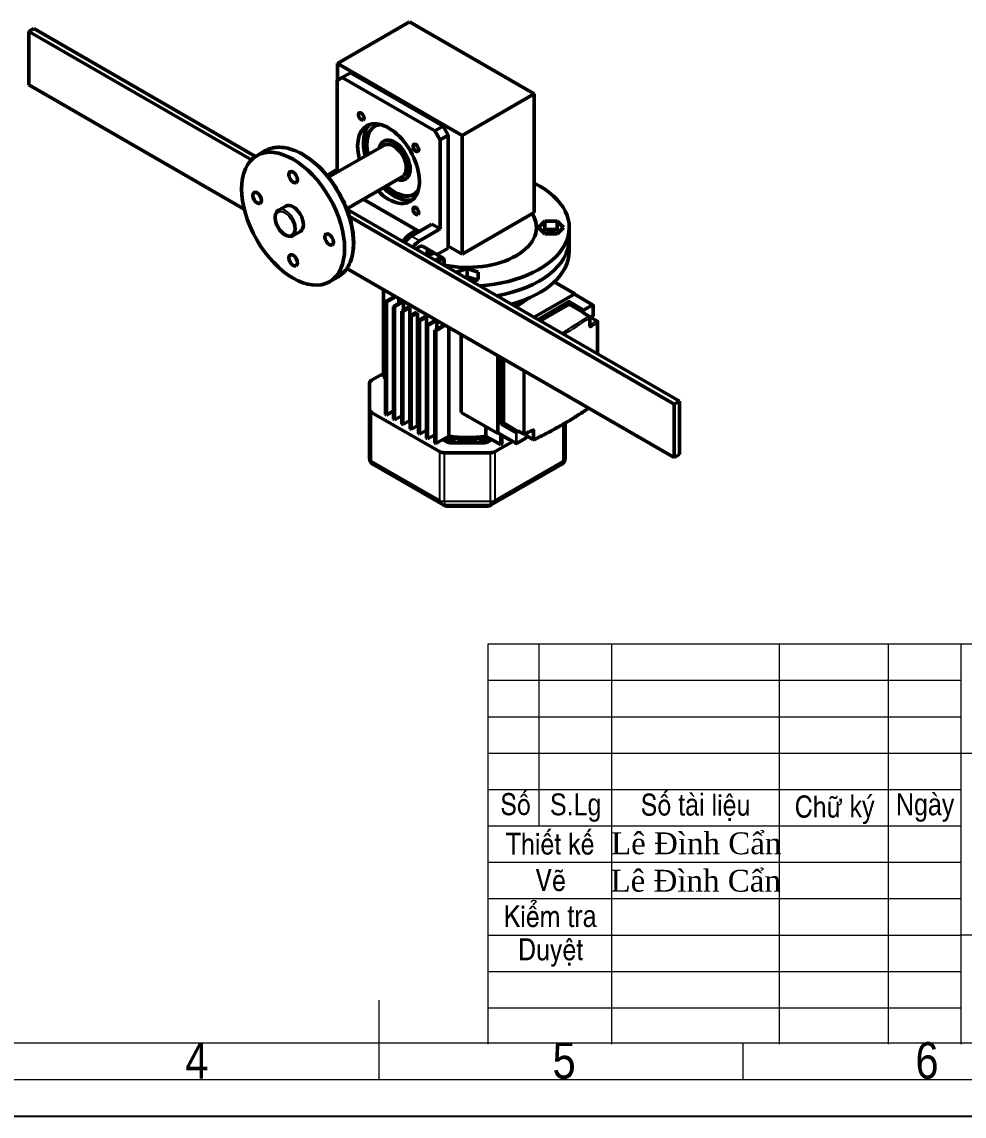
# Model space of a CAD drawing. Header units: millimetres. Extents: x 0 to 2100, y 0 to 1485.
# Drawn here: x 805 to 1452, y 0 to 752 of the extents above; entities that cross this region are included whole.
import ezdxf

# ---------------------------------------------------------------- set-up
doc = ezdxf.new("R2010")
doc.units = ezdxf.units.MM
doc.header["$LTSCALE"] = 5
doc.layers.add('Border (ANSI)', color=7, linetype='Continuous', lineweight=70)
doc.layers.add('Co ban', color=7, linetype='Continuous', lineweight=50)
for name, color, linetype, lineweight, true_color in [('Khung ban ve', 5, 'Continuous', 15, 0x0000ff), ('Lien manh', 7, 'Continuous', 25, 0x020305), ('Manh khung ten', 7, 'Continuous', 15, 0x994c4c), ('Net chu', 30, 'Continuous', 15, 0xff7f00)]:
    doc.layers.add(name, color=color, linetype=linetype, lineweight=lineweight, true_color=true_color)
doc.styles.add('Linh_50', font='')
doc.styles.add('Note Text (ANSI)', font='')
doc.styles.get('Linh_50').set_extended_font_data('VNI-Helve-Condense')
doc.styles.get('Note Text (ANSI)').set_extended_font_data('VNI-Helve-Condense')

# ---------------------------------------------------------------- blocks, each defined once
blk = doc.blocks.new('Borders A3_Thuong')
at = {"layer": 'Khung ban ve'}
for p, q in [((225, 64.88), (410.02, 64.88)), ((225, 9.88), (225, 64.88)), ((232, 39.88), (232, 64.88)), ((242, 9.88), (242, 64.88)), ((265, 9.88), (265, 64.88)), ((280, 9.88), (280, 64.88)), ((290, 9.88), (290, 64.88)), ((225, 49.88), (410.02, 49.88)), ((225, 44.88), (290, 44.88)), ((225, 39.88), (290, 39.88)), ((410, 24.88), (290, 24.88)), ((210, 15.93), (210, 5)), ((410, 10), (20, 10))]:
    blk.add_line(p, q, dxfattribs=at)
at = {"layer": 'Manh khung ten'}
for p, q in [((225, 59.88), (290, 59.88)), ((225, 54.88), (290, 54.88)), ((225, 34.88), (290, 34.88)), ((225, 29.88), (290, 29.88)), ((225, 24.88), (290, 24.88)), ((225, 19.88), (290, 19.88)), ((225, 14.88), (290, 14.88)), ((260, 10), (260, 5)), ((415, 5), (15, 5)), ((420, 0), (0, 0))]:
    blk.add_line(p, q, dxfattribs=at)
at = {"layer": 'Manh khung ten', "lineweight": 25}
blk.add_line((0, 0), (420, 0), dxfattribs=at)
at = {"layer": 'Border (ANSI)', "char_height": 3, "attachment_point": 5, "style": 'Note Text (ANSI)'}
for s, insert, width in [('Soá', (228.76, 42.83), 7.075), ('S.Lg', (237.02, 42.38), 10.0576), ('Soá taøi lieäu', (253.49, 42.42), 22.8599), ('Chöõ kyù', (272.6, 42.08), 15.0245), ('Ngaøy', (285.03, 42.38), 10.0163), ('Thieát keá', (233.51, 37.41), 16.9679), ('\\fTimes New Roman|b0|i0;\\H3.0000;Lê Đình Cẩn', (253.58, 37.46), 23.4118), ('Veõ', (233.58, 32.4), 17.0139), ('\\fTimes New Roman|b0|i0;\\H3.0000;Lê Đình Cẩn', (253.51, 32.32), 23.4118), ('Kieåm tra', (233.51, 27.45), 16.9779), ('Duyeät', (233.58, 22.47), 16.9779)]:
    blk.add_mtext(s, dxfattribs=dict(at, insert=insert, width=width))
at = {"layer": 'Net chu', "style": 'Linh_50'}
for s, p in [('4', (183.38, 5.16)), ('5', (233.84, 5.16)), ('6', (283.69, 5.16))]:
    blk.add_text(s, height=5, dxfattribs=at).set_placement(p)

msp = doc.modelspace()

# ---------------------------------------------------------------- linework, layer by layer
at = {"layer": 'Co ban'}
for p, q in [((1021.57, 723.12), (1071.07, 751.7)), ((1071.07, 751.7), (1156.63, 702.3)), ((812.98, 747.21), (809.44, 745.16)), ((809.44, 745.16), (809.44, 708.42)), ((962.34, 656.89), (809.44, 745.16)), ((812.98, 747.21), (965.25, 659.29)), ((1021.57, 723.12), (1021.57, 711.69)), ((1107.13, 673.72), (1021.57, 723.12)), ((1024.75, 713.53), (1030.41, 716.79)), ((1030.41, 716.79), (1094.05, 680.05)), ((809.44, 708.42), (957.48, 622.95)), ((1021.22, 711.48), (1024.75, 713.53)), ((1021.22, 711.48), (1021.22, 650.25)), ((1088.39, 676.78), (1024.75, 713.53)), ((1156.63, 702.3), (1107.13, 673.72)), ((1156.63, 702.3), (1156.63, 620.65)), ((1094.05, 680.05), (1088.39, 676.78)), ((1088.39, 676.78), (1091.93, 670.66)), ((1097.59, 673.93), (1094.05, 680.05)), ((1052.96, 669.56), (1053.32, 669.77)), ((1091.93, 670.66), (1097.59, 673.93)), ((1091.93, 609.42), (1091.93, 670.66)), ((1097.59, 673.93), (1097.59, 596.36)), ((1107.13, 673.72), (1107.13, 592.07)), ((966.02, 659.77), (971.68, 663.03)), ((1053.36, 666.89), (1015.36, 644.95)), ((1021.22, 650.25), (1014.29, 646.25)), ((1021.22, 650.25), (1022.88, 649.29)), ((1065.86, 645.24), (1027.86, 623.3)), ((1067.96, 643.58), (1068.32, 643.79)), ((986.02, 625.13), (981.07, 622.27)), ((1039.16, 629.82), (1077.56, 607.66)), ((1027.93, 623.1), (1256.33, 491.23)), ((1252.8, 489.19), (1029.72, 617.99)), ((1156.63, 620.65), (1107.13, 592.07)), ((1086.27, 612.69), (1072.13, 604.52)), ((1091.93, 609.42), (1077.79, 601.26)), ((1086.27, 612.69), (1091.93, 609.42)), ((1159.51, 610.44), (1163.84, 614.77)), ((1163.84, 606.11), (1159.51, 610.44)), ((1162.36, 607.58), (1163.84, 609.06)), ((1163.84, 614.77), (1172.5, 614.77)), ((1163.84, 614.77), (1163.84, 609.06)), ((1163.84, 609.06), (1172.5, 609.06)), ((1172.5, 614.77), (1176.83, 610.44)), ((1172.5, 614.77), (1172.5, 609.06)), ((1176.83, 610.44), (1172.5, 606.11)), ((1172.5, 609.06), (1173.97, 607.58)), ((1180.67, 610.44), (1180.67, 602.28)), ((996.02, 607.8), (991.07, 604.95)), ((1172.5, 606.11), (1163.84, 606.11)), ((1180.67, 602.28), (1180.67, 594.11)), ((1080.29, 597.42), (1093.72, 589.67)), ((1097.59, 596.36), (1089.86, 591.9)), ((1107.13, 592.07), (1097.59, 597.58)), ((1094.76, 586.56), (1094.76, 587.38)), ((1027.9, 582.29), (1252.8, 452.45)), ((1103.17, 579.74), (1110.67, 582.24)), ((1103.17, 579.66), (1103.17, 579.74)), ((1110.67, 582.24), (1118.17, 579.74)), ((1110.67, 582.24), (1110.67, 576.53)), ((1118.17, 579.74), (1118.17, 574.74)), ((1016.02, 573.16), (1021.68, 576.43)), ((1109.35, 576.09), (1110.67, 576.53)), ((1110.67, 576.53), (1117.09, 574.39)), ((1118.17, 574.74), (1114.06, 573.38)), ((1170.44, 573.08), (1184.56, 564.92)), ((1053.04, 507.77), (1053.04, 567.78)), ((1184.56, 564.92), (1156.63, 548.8)), ((1183.85, 564.51), (1156.63, 548.8)), ((1184.35, 564.56), (1196.73, 557.42)), ((1184.56, 564.44), (1184.56, 564.92)), ((1060.82, 563.29), (1054.45, 559.62)), ((1054.45, 482.05), (1054.45, 559.62)), ((1054.45, 559.62), (1055.16, 559.21)), ((1055.16, 559.21), (1061.52, 562.88)), ((1055.16, 481.64), (1055.16, 559.21)), ((1066.38, 559.97), (1059.99, 556.28)), ((1059.99, 556.28), (1060.7, 555.88)), ((1059.99, 478.72), (1059.99, 556.28)), ((1060.7, 555.88), (1066.84, 559.42)), ((1063.65, 561.66), (1063.65, 558.39)), ((1066.84, 559.42), (1066.84, 553.7)), ((1180.36, 560), (1180.36, 558.6)), ((1181.02, 557.57), (1189.87, 552.47)), ((1197.08, 550.23), (1197.08, 556.76)), ((1060.7, 478.31), (1060.7, 555.88)), ((1070.53, 555.84), (1065.65, 553.02)), ((1065.65, 475.45), (1065.65, 553.02)), ((1065.65, 553.02), (1066.36, 552.61)), ((1066.36, 552.61), (1071.12, 555.36)), ((1066.36, 475.04), (1066.36, 552.61)), ((1071.12, 555.36), (1071.12, 477.79)), ((1075.67, 552.27), (1071.42, 549.82)), ((1071.42, 472.25), (1071.42, 549.82)), ((1071.42, 549.82), (1072.13, 549.41)), ((1072.13, 549.41), (1076.37, 551.86)), ((1072.13, 471.84), (1072.13, 549.41)), ((1076.37, 551.86), (1076.37, 474.29)), ((1081.73, 549.24), (1077.08, 546.55)), ((1077.79, 546.14), (1082.55, 548.9)), ((1082.55, 548.9), (1082.55, 471.33)), ((1190.72, 551.5), (1194.25, 549.46)), ((1196.48, 549.18), (1196.35, 549.11)), ((1077.08, 468.98), (1077.08, 546.55)), ((1077.08, 546.55), (1077.79, 546.14)), ((1077.79, 468.58), (1077.79, 546.14)), ((1088.76, 546.76), (1082.62, 543.22)), ((1082.62, 543.22), (1083.33, 542.81)), ((1082.62, 465.65), (1082.62, 543.22)), ((1083.33, 542.81), (1089.71, 546.5)), ((1083.33, 465.24), (1083.33, 542.81)), ((1094.76, 543.69), (1088.28, 539.95)), ((1088.99, 539.55), (1095.46, 543.29)), ((1089.71, 546.5), (1089.71, 540.78)), ((1097.99, 541.83), (1097.99, 467.17)), ((1194.75, 543.29), (1194.75, 548.6)), ((1196.73, 548.03), (1199.64, 546.35)), ((1200.14, 523.68), (1200.14, 545.49)), ((1088.28, 539.95), (1088.99, 539.55)), ((1088.28, 462.39), (1088.28, 539.95)), ((1088.99, 461.98), (1088.99, 539.55)), ((1106.45, 483.46), (1106.45, 536.94)), ((1131.53, 522.47), (1131.53, 468.98)), ((1131.53, 522.47), (1131.53, 469.8)), ((1044.96, 505.55), (1053.04, 510.22)), ((1054.45, 506.95), (1053.04, 507.77)), ((1043.49, 485.49), (1043.49, 503.51)), ((1256.33, 491.23), (1252.8, 489.19)), ((1252.8, 452.45), (1252.8, 489.19)), ((1256.33, 491.23), (1256.33, 454.49)), ((1043.49, 485.49), (1043.49, 452.07)), ((1091.53, 456.56), (1044.96, 483.45)), ((1055.16, 481.64), (1054.45, 482.05)), ((1059.97, 484.42), (1055.16, 481.64)), ((1059.99, 484.43), (1059.97, 484.42)), ((1059.99, 484.4), (1059.97, 484.42)), ((1065.63, 481.15), (1060.7, 478.31)), ((1065.65, 481.17), (1065.63, 481.15)), ((1065.65, 481.14), (1065.63, 481.15)), ((1131.53, 468.98), (1106.45, 483.46)), ((1060.7, 478.31), (1059.99, 478.72)), ((1066.36, 475.04), (1065.65, 475.45)), ((1071.12, 477.79), (1066.36, 475.04)), ((1076.37, 474.29), (1072.13, 471.84)), ((1123.35, 467.17), (1123.35, 473.71)), ((1134.91, 475.78), (1133.69, 475.08)), ((1144.97, 470.61), (1136.12, 475.72)), ((1177.84, 452.07), (1177.84, 476.07)), ((1072.13, 471.84), (1071.42, 472.25)), ((1077.79, 468.58), (1077.08, 468.98)), ((1082.55, 471.33), (1077.79, 468.58)), ((1088.25, 468.09), (1083.33, 465.24)), ((1088.25, 468.09), (1088.28, 468.1)), ((1088.28, 468.07), (1088.25, 468.09)), ((1093.91, 464.82), (1097.99, 467.17)), ((1100.55, 466.82), (1095.82, 464.09)), ((1097.59, 463.06), (1103.24, 466.33)), ((1103.24, 465.51), (1103.24, 466.33)), ((1103.24, 466.33), (1108.9, 463.06)), ((1110.67, 464.09), (1106.84, 466.3)), ((1114.5, 466.3), (1110.67, 464.09)), ((1112.44, 463.06), (1118.09, 466.33)), ((1118.09, 465.51), (1118.09, 466.33)), ((1118.09, 466.33), (1123.75, 463.06)), ((1125.52, 464.09), (1120.78, 466.82)), ((1127.42, 464.82), (1123.35, 467.17)), ((1131.53, 468.98), (1131.94, 469.22)), ((1131.73, 469.34), (1144.11, 462.2)), ((1133.65, 468.24), (1133.65, 461.23)), ((1134.36, 461.64), (1134.36, 467.83)), ((1139.31, 464.49), (1134.36, 467.35)), ((1146.23, 470.36), (1149.14, 468.69)), ((1151.12, 466.68), (1151.12, 466.54)), ((1152.24, 466.89), (1155.77, 464.86)), ((1083.33, 465.24), (1082.62, 465.65)), ((1088.99, 461.98), (1088.28, 462.39)), ((1093.91, 464.82), (1088.99, 461.98)), ((1096.63, 463.25), (1093.91, 464.82)), ((1095.82, 464.09), (1094.23, 465)), ((1098.29, 462.66), (1097.59, 463.06)), ((1103.24, 465.51), (1098.3, 462.66)), ((1121.69, 462.53), (1099.65, 462.53)), ((1108.19, 462.66), (1103.24, 465.51)), ((1108.9, 463.06), (1107.97, 462.53)), ((1113.36, 462.53), (1112.44, 463.06)), ((1118.09, 465.51), (1113.14, 462.66)), ((1123.04, 462.66), (1118.09, 465.51)), ((1123.75, 463.06), (1123.05, 462.66)), ((1127.42, 464.82), (1124.71, 463.25)), ((1127.11, 465), (1125.52, 464.09)), ((1133.65, 461.23), (1127.42, 464.82)), ((1141.84, 463.51), (1129.81, 456.56)), ((1134.36, 461.64), (1133.65, 461.23)), ((1139.31, 464.97), (1139.31, 464.49)), ((1139.72, 464.73), (1139.31, 464.49)), ((1144.86, 462.22), (1150.52, 465.49)), ((1126.27, 455.72), (1095.06, 455.72)), ((1256.33, 454.49), (1252.8, 452.45)), ((1045.99, 447.74), (1092.56, 420.85)), ((1128.77, 420.85), (1175.34, 447.74)), ((1092.56, 420.85), (1094.66, 419.64)), ((1097.16, 418.97), (1124.17, 418.97)), ((1126.67, 419.64), (1128.77, 420.85))]:
    msp.add_line(p, q, dxfattribs=at)
for centre, radius, start, end in [((1193.75, 548.6), 1, 0, 60), ((1199.14, 545.49), 1, 0, 60), ((1149.64, 469.55), 1, 240, 294.49398), ((1156.27, 465.72), 1, 240, 295.7806), ((1048.49, 452.07), 5, 180, 240), ((1172.84, 452.07), 5, 300, 0), ((1097.16, 423.97), 5, 240, 270), ((1124.17, 423.97), 5, 270, 300)]:
    msp.add_arc(centre, radius, start, end, dxfattribs=at)
for centre, major_axis in [((1037.82, 686.81), (1.37, -2.38)), ((991.02, 616.47), (25, -43.3)), ((1075.32, 665.15), (1.37, -2.38)), ((991.02, 645.04), (2.12, -3.68)), ((966.28, 630.75), (2.12, -3.68)), ((1075.32, 621.85), (1.37, -2.38)), ((1015.77, 602.18), (2.12, -3.68)), ((991.02, 587.89), (2.12, -3.68))]:
    msp.add_ellipse(centre, major_axis=major_axis, ratio=0.57735, dxfattribs=at)
for centre, major_axis, start_param, end_param in [((1056.57, 654.33), (-15, 25.98), 2.001184, 7.424818), ((1060.46, 656.57), (-15, 25.98), 0.130002, 1.141633), ((1060.46, 656.57), (-13.5, 23.38), 6.01697, 7.373344), ((1060.82, 656.78), (-13.5, 23.38), 0.013095, 1.090159), ((1060.46, 656.57), (7.5, -12.99), 5.699516, 10.012474), ((1060.82, 656.78), (7.5, -12.99), 0, 3.141593), ((1060.82, 656.78), (13.5, -23.38), 5.194422, 6.27009), ((1110.67, 610.44), (70, 0), 4.836307, 7.137681), ((1060.46, 656.57), (15, -25.98), 5.142777, 6.153183), ((1060.46, 656.57), (13.5, -23.38), 5.194422, 6.5494), ((991.02, 616.47), (-5, 8.66), 3.141593, 6.283185), ((1110.67, 610.44), (47.5, 0), 4.365788, 6.633978), ((1072.13, 596.36), (6.25, 10.83), 0.141897, 1.485841), ((1072.13, 596.36), (-5, -8.66), 3.926991, 4.606123), ((1110.67, 602.28), (70, 0), 5.006877, 6.283185), ((1110.67, 602.28), (70, 0), 5.006877, 6.283185), ((1168.17, 604.73), (4.25, 0), 0.599933, 2.54166), ((1077.79, 593.09), (5, 8.66), 0.785398, 1.46453), ((1077.79, 593.09), (2.5, 4.33), 0, 1.35704), ((1110.67, 594.11), (70, 0), 5.162997, 6.283185), ((1091.22, 585.34), (2.5, 4.33), 5.497787, 7.640226), ((1091.93, 584.93), (2, 3.46), 4.980764, 7.585607), ((1183.85, 563.7), (0.5, 0.866), 0, 0.785398), ((1110.67, 572.07), (49, 0), 3.583544, 3.605136), ((1110.67, 576.97), (49, 0), 5.456959, 5.69412), ((1181.02, 558.39), (0.5, -0.866), 4.45059, 5.497787), ((1110.67, 572.07), (49, 0), 3.752639, 3.773326), ((1110.67, 572.07), (49, 0), 3.916787, 3.937195), ((1110.67, 572.07), (49, 0), 4.080656, 4.101342), ((1110.67, 572.07), (49, 0), 4.248845, 4.270438), ((1048.49, 503.51), (-5, 0), 5.497787, 6.283185), ((1048.49, 485.49), (-5, 0), 0, 0.785398), ((1110.67, 494.5), (-49, 0), 0.631733, 0.641988), ((1110.67, 494.5), (-49, 0), 0.795602, 0.81556), ((1135.42, 475.31), (-1, 0), 3.926991, 4.974188), ((1110.67, 494.5), (-49, 0), 0.95975, 0.961428), ((1110.67, 494.5), (-49, 0), 1.308997, 1.832596), ((1132.23, 470.21), (-0.5, -0.866), 5.497787, 6.283185), ((1099.65, 465), (-4.27, 0), 0.785398, 1.570796), ((1121.69, 465), (-4.27, 0), 1.570796, 2.356194), ((1095.06, 458.6), (-5, 0), 0.785398, 1.570796), ((1126.27, 458.6), (-5, 0), 1.570796, 2.356194)]:
    msp.add_ellipse(centre, major_axis=major_axis, ratio=0.57735, start_param=start_param, end_param=end_param, dxfattribs=at)
for points, knots in [([(971.68, 663.03), (974.35, 664.57), (977.42, 665.41), (984.09, 665.66), (987.71, 665), (995.21, 662.23), (999.1, 660.04), (1006.65, 654.38), (1010.32, 650.9), (1017.06, 643.02), (1020.13, 638.62), (1025.39, 629.35), (1027.57, 624.47), (1030.83, 614.71), (1031.91, 609.83), (1032.83, 600.52), (1032.67, 596.1), (1031.07, 588.18), (1029.63, 584.68), (1025.97, 579.59), (1023.97, 577.75), (1021.68, 576.43)], [2.356194, 2.356194, 2.356194, 2.356194, 2.652964, 2.652964, 2.963911, 2.963911, 3.28899, 3.28899, 3.615658, 3.615658, 3.941198, 3.941198, 4.266269, 4.266269, 4.591893, 4.591893, 4.918627, 4.918627, 5.2431, 5.2431, 5.497787, 5.497787, 5.497787, 5.497787]), ([(1053.36, 666.89), (1054.03, 667.28), (1054.8, 667.5), (1056.45, 667.61), (1057.35, 667.47), (1059.23, 666.85), (1060.21, 666.32), (1062.13, 664.95), (1063.06, 664.09), (1064.78, 662.14), (1065.56, 661.05), (1066.89, 658.75), (1067.44, 657.53), (1068.28, 655.08), (1068.56, 653.85), (1068.8, 651.49), (1068.76, 650.35), (1068.34, 648.31), (1067.96, 647.39), (1066.99, 646.06), (1066.46, 645.59), (1065.86, 645.24)], [2.356194, 2.356194, 2.356194, 2.356194, 2.633816, 2.633816, 2.932848, 2.932848, 3.260745, 3.260745, 3.594357, 3.594357, 3.925864, 3.925864, 4.256309, 4.256309, 4.587796, 4.587796, 4.921391, 4.921391, 5.249275, 5.249275, 5.497787, 5.497787, 5.497787, 5.497787]), ([(981.07, 622.27), (980.54, 621.96), (980.07, 621.52), (979.32, 620.43), (979.05, 619.76), (978.71, 618.22), (978.67, 617.33), (978.83, 615.45), (979.04, 614.46), (979.7, 612.49), (980.14, 611.51), (981.19, 609.66), (981.81, 608.79), (983.17, 607.22), (983.91, 606.53), (985.46, 605.41), (986.28, 604.97), (987.89, 604.44), (988.69, 604.33), (990.03, 604.49), (990.58, 604.66), (991.07, 604.95)], [3.926991, 3.926991, 3.926991, 3.926991, 4.196311, 4.196311, 4.488899, 4.488899, 4.817112, 4.817112, 5.154234, 5.154234, 5.488895, 5.488895, 5.822149, 5.822149, 6.156665, 6.156665, 6.493732, 6.493732, 6.822868, 6.822868, 7.068583, 7.068583, 7.068583, 7.068583]), ([(1086.27, 593.57), (1086.45, 593.46), (1086.61, 593.35), (1086.81, 593.13), (1086.86, 593.03), (1086.86, 592.82), (1086.81, 592.71), (1086.61, 592.49), (1086.45, 592.38), (1086.09, 592.17), (1085.87, 592.07), (1085.37, 591.89), (1085.11, 591.81), (1084.61, 591.73), (1084.34, 591.71), (1083.85, 591.76), (1083.62, 591.83), (1083.26, 592.04), (1083.11, 592.19), (1082.91, 592.54), (1082.86, 592.74), (1082.86, 593.11), (1082.91, 593.31), (1083.11, 593.66), (1083.26, 593.8), (1083.62, 594.01), (1083.85, 594.08), (1084.34, 594.14), (1084.61, 594.12), (1085.11, 594.04), (1085.37, 593.96), (1085.87, 593.78), (1086.09, 593.67), (1086.27, 593.57)], [0, 0, 0, 0, 0.076312, 0.076312, 0.152623, 0.152623, 0.228857, 0.228857, 0.305092, 0.305092, 0.381326, 0.381326, 0.45756, 0.45756, 0.533872, 0.533872, 0.610183, 0.610183, 0.686495, 0.686495, 0.762807, 0.762807, 0.839041, 0.839041, 0.915275, 0.915275, 0.99151, 0.99151, 1.067744, 1.067744, 1.144055, 1.144055, 1.220367, 1.220367, 1.220367, 1.220367]), ([(1180.41, 558.34), (1180.41, 558.34), (1180.41, 558.35), (1180.38, 558.43), (1180.36, 558.51), (1180.36, 558.6)], [0.10076433, 0.10076433, 0.10076433, 0.10076433, 0.10275688, 0.10275688, 0.12695495, 0.12695495, 0.12695495, 0.12695495]), ([(1196.73, 557.42), (1196.78, 557.39), (1196.83, 557.35), (1196.91, 557.27), (1196.94, 557.22), (1197, 557.13), (1197.02, 557.08), (1197.05, 556.99), (1197.06, 556.94), (1197.08, 556.85), (1197.08, 556.8), (1197.08, 556.76)], [2.3561945, 2.3561945, 2.3561945, 2.3561945, 2.5132741, 2.5132741, 2.6703538, 2.6703538, 2.8274334, 2.8274334, 2.984513, 2.984513, 3.1415927, 3.1415927, 3.1415927, 3.1415927]), ([(1190.62, 552.49), (1190.58, 552.46), (1190.53, 552.44), (1190.42, 552.4), (1190.36, 552.39), (1190.23, 552.38), (1190.16, 552.38), (1190.06, 552.4), (1190.02, 552.41), (1189.94, 552.43), (1189.9, 552.45), (1189.87, 552.47)], [0, 0, 0, 0, 0.0195259, 0.0195259, 0.039027, 0.039027, 0.0585478, 0.0585478, 0.07181181, 0.07181181, 0.0850277, 0.0850277, 0.0850277, 0.0850277]), ([(1190.35, 552.19), (1190.35, 552.18), (1190.34, 552.17), (1190.22, 551.95), (1190.22, 551.68), (1190.22, 551.45)], [0.5775555, 0.5775555, 0.5775555, 0.5775555, 0.5819955, 0.5819955, 0.6995583, 0.6995583, 0.6995583, 0.6995583]), ([(1190.72, 551.5), (1190.69, 551.52), (1190.67, 551.53), (1190.63, 551.57), (1190.62, 551.58), (1190.61, 551.6), (1190.61, 551.6), (1190.61, 551.6)], [2.3561945, 2.3561945, 2.3561945, 2.3561945, 2.5132741, 2.5132741, 2.6703538, 2.6703538, 2.7611041, 2.7611041, 2.7611041, 2.7611041]), ([(1196.27, 549.06), (1196.27, 549.06), (1196.27, 549.06), (1196.28, 549.07), (1196.3, 549.08), (1196.32, 549.09), (1196.34, 549.1), (1196.35, 549.11)], [0.1681282, 0.1681282, 0.1681282, 0.1681282, 0.16863931, 0.16863931, 0.17567697, 0.17567697, 0.18271464, 0.18271464, 0.18271464, 0.18271464]), ([(1197.08, 550.23), (1197.08, 550.14), (1197.07, 550.05), (1197.03, 549.89), (1197, 549.81), (1196.93, 549.66), (1196.89, 549.59), (1196.8, 549.46), (1196.74, 549.39), (1196.62, 549.28), (1196.55, 549.22), (1196.48, 549.18)], [3.141593, 3.141593, 3.141593, 3.141593, 3.455752, 3.455752, 3.769911, 3.769911, 4.08407, 4.08407, 4.39823, 4.39823, 4.712389, 4.712389, 4.712389, 4.712389]), ([(1194.75, 543.29), (1194.75, 543.25), (1194.75, 543.21), (1194.76, 543.15), (1194.76, 543.13), (1194.77, 543.12), (1194.77, 543.12), (1194.77, 543.12)], [0, 0, 0, 0, 0.03143762, 0.03143762, 0.06287524, 0.06287524, 0.07559628, 0.07559628, 0.07559628, 0.07559628]), ([(1196.63, 548.13), (1196.53, 548.32), (1196.44, 548.5), (1196.37, 548.69), (1196.37, 548.71), (1196.36, 548.72)], [0.05987019, 0.05987019, 0.05987019, 0.05987019, 0.11756282, 0.11756282, 0.12200277, 0.12200277, 0.12200277, 0.12200277]), ([(1196.62, 548.13), (1196.63, 548.13), (1196.63, 548.12), (1196.63, 548.11), (1196.64, 548.11), (1196.65, 548.09), (1196.66, 548.08), (1196.67, 548.07), (1196.68, 548.06), (1196.7, 548.04), (1196.72, 548.04), (1196.73, 548.03)], [3.574255, 3.574255, 3.574255, 3.574255, 3.6448021, 3.6448021, 3.7153493, 3.7153493, 3.7858965, 3.7858965, 3.8564436, 3.8564436, 3.9269908, 3.9269908, 3.9269908, 3.9269908]), ([(1156.7, 464.82), (1159.43, 466.14), (1162.11, 467.48), (1167.39, 470.22), (1169.99, 471.62), (1175.1, 474.46), (1177.61, 475.91), (1182.54, 478.86), (1184.96, 480.36), (1189.62, 483.36), (1191.86, 484.85), (1194.06, 486.36)], [1.4820511, 1.4820511, 1.4820511, 1.4820511, 1.5175492, 1.5175492, 1.5530473, 1.5530473, 1.5885454, 1.5885454, 1.6240434, 1.6240434, 1.6582253, 1.6582253, 1.6582253, 1.6582253]), ([(1134.91, 475.78), (1134.98, 475.83), (1135.06, 475.85), (1135.14, 475.87), (1135.15, 475.87), (1135.16, 475.87)], [0.37977421, 0.37977421, 0.37977421, 0.37977421, 0.40397228, 0.40397228, 0.40596483, 0.40596483, 0.40596483, 0.40596483]), ([(1144.97, 470.61), (1145.02, 470.59), (1145.06, 470.55), (1145.15, 470.46), (1145.19, 470.41), (1145.25, 470.29), (1145.28, 470.23), (1145.31, 470.13), (1145.32, 470.09), (1145.33, 470.02), (1145.33, 469.98), (1145.32, 469.95)], [0, 0, 0, 0, 0.01969414, 0.01969414, 0.03935717, 0.03935717, 0.05893308, 0.05893308, 0.07200259, 0.07200259, 0.08503671, 0.08503671, 0.08503671, 0.08503671]), ([(1146.02, 470.82), (1145.83, 470.71), (1145.6, 470.57), (1145.46, 470.35), (1145.45, 470.34), (1145.45, 470.34)], [0, 0, 0, 0, 0.1175628, 0.1175628, 0.1220028, 0.1220028, 0.1220028, 0.1220028]), ([(1146.23, 470.36), (1146.2, 470.38), (1146.18, 470.39), (1146.13, 470.4), (1146.11, 470.4), (1146.09, 470.4), (1146.09, 470.4), (1146.09, 470.4)], [0.7853982, 0.7853982, 0.7853982, 0.7853982, 0.9424778, 0.9424778, 1.0995574, 1.0995574, 1.1903078, 1.1903078, 1.1903078, 1.1903078]), ([(1150.05, 468.64), (1150.4, 468.8), (1150.74, 468.95), (1151.42, 469.27), (1151.76, 469.43), (1152.44, 469.74), (1152.79, 469.9), (1153.46, 470.22), (1153.8, 470.38), (1154.48, 470.7), (1154.82, 470.86), (1155.15, 471.02)], [1.45347048, 1.45347048, 1.45347048, 1.45347048, 1.45784312, 1.45784312, 1.46221576, 1.46221576, 1.4665884, 1.4665884, 1.47096104, 1.47096104, 1.47533367, 1.47533367, 1.47533367, 1.47533367]), ([(1151.12, 466.54), (1151.12, 466.45), (1151.11, 466.36), (1151.07, 466.2), (1151.04, 466.12), (1150.97, 465.97), (1150.93, 465.9), (1150.83, 465.76), (1150.78, 465.7), (1150.66, 465.59), (1150.59, 465.53), (1150.52, 465.49)], [3.141593, 3.141593, 3.141593, 3.141593, 3.455752, 3.455752, 3.769911, 3.769911, 4.08407, 4.08407, 4.39823, 4.39823, 4.712389, 4.712389, 4.712389, 4.712389]), ([(1151.12, 466.78), (1151.12, 466.78), (1151.12, 466.78), (1151.12, 466.76), (1151.12, 466.74), (1151.12, 466.71), (1151.12, 466.7), (1151.12, 466.68)], [0.1681282, 0.1681282, 0.1681282, 0.1681282, 0.16863931, 0.16863931, 0.17567697, 0.17567697, 0.18271464, 0.18271464, 0.18271464, 0.18271464]), ([(1151.46, 466.87), (1151.47, 466.87), (1151.49, 466.87), (1151.69, 466.91), (1151.89, 466.92), (1152.1, 466.93)], [0.57755552, 0.57755552, 0.57755552, 0.57755552, 0.58199547, 0.58199547, 0.6396881, 0.6396881, 0.6396881, 0.6396881]), ([(1152.1, 466.93), (1152.11, 466.93), (1152.11, 466.93), (1152.12, 466.93), (1152.13, 466.93), (1152.15, 466.93), (1152.16, 466.93), (1152.18, 466.92), (1152.19, 466.92), (1152.22, 466.91), (1152.23, 466.9), (1152.24, 466.89)], [5.1450513, 5.1450513, 5.1450513, 5.1450513, 5.2155985, 5.2155985, 5.2861456, 5.2861456, 5.3566928, 5.3566928, 5.42724, 5.42724, 5.4977871, 5.4977871, 5.4977871, 5.4977871]), ([(1155.37, 471.08), (1155.37, 471.08), (1155.37, 471.08), (1155.37, 471.08), (1155.36, 471.08), (1155.32, 471.08), (1155.29, 471.07), (1155.23, 471.05), (1155.2, 471.04), (1155.15, 471.02)], [0.213761, 0.213761, 0.213761, 0.213761, 0.2202427, 0.2202427, 0.2517699, 0.2517699, 0.2832972, 0.2832972, 0.3148245, 0.3148245, 0.3148245, 0.3148245]), ([(1144.86, 462.22), (1144.82, 462.2), (1144.78, 462.18), (1144.69, 462.15), (1144.65, 462.13), (1144.55, 462.11), (1144.5, 462.11), (1144.39, 462.11), (1144.33, 462.12), (1144.22, 462.15), (1144.16, 462.17), (1144.11, 462.2)], [4.712389, 4.712389, 4.712389, 4.712389, 4.8694686, 4.8694686, 5.0265482, 5.0265482, 5.1836279, 5.1836279, 5.3407075, 5.3407075, 5.4977871, 5.4977871, 5.4977871, 5.4977871])]:
    msp.add_open_spline(points, degree=3, knots=knots, dxfattribs=at)
for points in [[(1190.35, 552.19), (1190.41, 552.29), (1190.5, 552.4), (1190.62, 552.49)], [(1196.36, 548.72), (1196.3, 548.89), (1196.25, 549.08), (1196.23, 549.25)], [(1145.45, 470.34), (1145.39, 470.23), (1145.34, 470.1), (1145.32, 469.95)], [(1151.46, 466.87), (1151.28, 466.83), (1151.09, 466.78), (1150.94, 466.71)]]:
    msp.add_open_spline(points, degree=3, dxfattribs=at)
at = {"layer": 'Lien manh'}
for p, q in [((1077.79, 601.26), (1072.13, 604.52)), ((1183.85, 564.51), (1196.23, 557.37)), ((1158.8, 547.55), (1180.36, 560)), ((1160.01, 546.84), (1180.36, 558.6)), ((1161.23, 546.14), (1181.02, 557.57)), ((1190.57, 554.1), (1180.36, 560)), ((1180.41, 558.34), (1189.86, 552.88)), ((1196.23, 557.37), (1190.57, 554.1)), ((1190.92, 553.49), (1196.58, 556.76)), ((1196.93, 556.55), (1196.93, 550.02)), ((1189.86, 552.88), (1189.86, 552.73)), ((1190.22, 551.45), (1193.75, 549.41)), ((1190.57, 552.73), (1190.57, 552.88)), ((1190.92, 551.38), (1190.92, 551.86)), ((1195.52, 549.21), (1194.73, 548.75)), ((1196.58, 549.41), (1196.46, 549.34)), ((1194.51, 548.23), (1194.51, 542.92)), ((1194.75, 547.13), (1196.23, 547.98)), ((1195.03, 543.36), (1194.75, 543.53)), ((1196.23, 547.98), (1199.14, 546.3)), ((1199.92, 545.13), (1199.92, 523.8)), ((1133.69, 475.08), (1133.69, 521.21)), ((1134.91, 475.78), (1134.91, 520.51)), ((1136.12, 475.72), (1136.12, 519.81)), ((1148.93, 512.42), (1148.93, 469.14)), ((1150.26, 469.1), (1150.26, 511.65)), ((1044.96, 450.03), (1044.96, 483.45)), ((1133.69, 475.08), (1143.9, 469.19)), ((1144.61, 470.41), (1135.16, 475.87)), ((1176.38, 475.22), (1176.38, 450.03)), ((1143.9, 462.66), (1131.53, 469.8)), ((1143.9, 469.19), (1143.9, 462.66)), ((1144.73, 470.49), (1144.61, 470.41)), ((1144.61, 462.66), (1144.61, 469.19)), ((1144.96, 469.8), (1145.09, 469.87)), ((1148.93, 469.14), (1146.02, 470.82)), ((1146.02, 470.01), (1146.44, 470.24)), ((1150.62, 468.9), (1150.62, 467.35)), ((1150.97, 466.48), (1150.97, 466.33)), ((1152.03, 467.35), (1152.03, 469.55)), ((1155.56, 465.31), (1152.03, 467.35)), ((1155, 470.95), (1155.56, 470.62)), ((1155.56, 470.62), (1155.56, 465.31)), ((1156.91, 465.28), (1156.91, 470.59)), ((1150.62, 465.72), (1144.96, 462.45)), ((1091.53, 456.56), (1091.53, 423.14)), ((1095.06, 422.3), (1095.06, 455.72)), ((1126.27, 455.72), (1126.27, 422.3)), ((1129.81, 423.14), (1129.81, 456.56)), ((1091.53, 423.14), (1044.96, 450.03)), ((1176.38, 450.03), (1129.81, 423.14)), ((1095.06, 422.3), (1095.06, 420.26)), ((1126.27, 422.3), (1095.06, 422.3)), ((1126.27, 422.3), (1126.27, 420.26)), ((1095.06, 420.26), (1126.27, 420.26)), ((1097.16, 419.04), (1095.06, 420.26)), ((1124.17, 419.04), (1097.16, 419.04)), ((1097.16, 418.97), (1097.16, 419.04)), ((1126.27, 420.26), (1124.17, 419.04)), ((1124.17, 419.04), (1124.17, 418.97))]:
    msp.add_line(p, q, dxfattribs=at)
for centre, major_axis, ratio, start_param, end_param in [((996.68, 619.73), (-25, 43.3), 0.57735, 3.141593, 6.283185), ((1059.61, 656.07), (-6.25, 10.83), 0.57735, 3.141593, 6.283185), ((986.07, 613.61), (5, -8.66), 0.57735, 0, 3.141593), ((1196.23, 556.55), (0.5, 0.866), 0.57735, 0, 0.785398), ((1196.23, 556.96), (-0.25, 0.433), 0.57735, 3.926991, 5.497787), ((1196.58, 556.35), (0.25, 0.433), 0.57735, 5.497787, 7.068583), ((1196.58, 556.76), (0.5, 0), 0.57735, 5.497787, 6.283185), ((964.41, 660.18), (-299, 0), 0.57735, 2.354522, 2.44494), ((1190.57, 553.29), (-0.5, -0.866), 0.57735, 3.926991, 5.497787), ((1190.22, 553.08), (0.5, 0), 0.57735, 3.926991, 5.497787), ((1190.22, 552.94), (-0.5, 0), 0.57735, 0.785398, 2.356194), ((1190.22, 550.63), (0.5, 0.866), 0.57735, 0, 0.785398), ((1190.57, 553.7), (-0.25, 0.433), 0.57735, 3.926991, 5.497787), ((1190.92, 553.08), (0.25, 0.433), 0.57735, 0.785398, 2.356194), ((1189.51, 551.04), (1, 1.73), 0.57735, 5.497787, 6.220521), ((1191.63, 551.45), (-1, 0), 0.57735, 5.497787, 6.102954), ((1193.75, 548.6), (0.5, 0.866), 0.57735, 0, 0.785398), ((1193.75, 548.6), (-0.568, 0.823), 0.626248, 3.878501, 5.449297), ((1195.52, 547.57), (1, 1.73), 0.57735, 0.062664, 0.785398), ((1196.23, 548.8), (-0.5, 0.866), 0.57735, 0.785398, 2.356194), ((1196.1, 549.54), (0.25, -0.433), 0.57735, 0, 0.785398), ((1196.23, 549.61), (0.25, -0.433), 0.57735, 0, 0.785398), ((1196.58, 549.82), (-0.25, -0.433), 0.57735, 0.785398, 2.356194), ((1196.58, 550.23), (0.5, 0), 0.57735, 5.497787, 6.283185), ((964.41, 659.36), (300, 0), 0.57735, 5.499454, 5.586532), ((1193.75, 548.6), (1, 0), 0.57735, 5.586532, 6.283185), ((1193.75, 543.29), (1, 0), 0.57735, 5.586532, 6.283185), ((964.41, 653.24), (-299, 0), 0.57735, 2.451657, 2.47352), ((1195.03, 542.55), (-0.573, 0.819), 0.629753, 3.874479, 5.445275), ((964.41, 652.42), (300, 0), 0.57735, 5.59325, 5.615113), ((1196.23, 547.16), (0.5, 0.866), 0.57735, 0, 0.785398), ((1199.14, 545.49), (0.5, 0.866), 0.57735, 0, 0.785398), ((1199.14, 545.49), (-0.59, 0.807), 0.640964, 3.861027, 5.431824), ((1199.14, 545.49), (1, 0), 0.57735, 5.615113, 6.283185), ((964.41, 598.13), (-300, 0), 0.57735, 2.267449, 2.441297), ((1144.61, 469.6), (-0.5, -0.866), 0.57735, 3.926991, 5.497787), ((1144.25, 469.39), (-0.5, 0), 0.57735, 0.785398, 2.356194), ((1144.61, 470.01), (-0.25, 0.433), 0.57735, 3.926991, 5.497787), ((1144.96, 469.39), (0.25, 0.433), 0.57735, 0.785398, 2.356194), ((1144.73, 470.08), (0.25, -0.433), 0.57735, 0.785398, 2.356194), ((1146.02, 471.64), (-1, -1.73), 0.57735, 0.062664, 0.785398), ((1146.73, 471.23), (-0.5, -0.866), 0.57735, 5.497787, 6.283185), ((1146.73, 469.6), (-0.5, 0.866), 0.57735, 0.180231, 0.785398), ((1149.64, 469.55), (1, 0), 0.57735, 3.926991, 5.380461), ((1149.64, 469.55), (-0.5, -0.866), 0.57735, 5.497787, 6.283185), ((1149.64, 469.55), (0.415, -0.91), 0.505798, 0, 0.837565), ((964.41, 605.07), (-300, 0), 0.57735, 2.238869, 2.260732), ((1151.33, 466.94), (-1, 0), 0.57735, 3.926991, 5.497787), ((1152.03, 468.17), (-1, -1.73), 0.57735, 5.497787, 6.220521), ((1150.62, 466.13), (-0.25, -0.433), 0.57735, 0.785398, 2.356194), ((1150.62, 466.68), (0.5, 0), 0.57735, 5.497787, 6.283185), ((1150.62, 466.54), (0.5, 0), 0.57735, 5.497787, 6.283185), ((1152.74, 467.76), (-0.5, -0.866), 0.57735, 5.497787, 6.283185), ((1154.72, 471.92), (0.43, -0.903), 0.51969, 0, 0.828783), ((1156.27, 471.03), (-1, 0), 0.57735, 0.785398, 2.267449), ((1144.25, 462.86), (-0.5, 0), 0.57735, 0.785398, 2.356194), ((1144.61, 463.06), (-0.5, -0.866), 0.57735, 5.497787, 6.283185), ((1144.96, 462.86), (-0.25, -0.433), 0.57735, 5.497787, 7.068583), ((1144.61, 462.66), (0.25, -0.433), 0.57735, 0, 0.785398), ((1150.27, 465.92), (0.25, -0.433), 0.57735, 0, 0.785398), ((1156.27, 465.72), (1, 0), 0.57735, 3.926991, 5.409042), ((1156.27, 465.72), (-0.5, -0.866), 0.57735, 5.497787, 6.283185), ((1156.27, 465.72), (0.435, -0.9), 0.523908, 0, 0.826002), ((1048.49, 452.07), (-5, 0), 0.57735, 0, 0.785398), ((1172.84, 452.07), (5, 0), 0.57735, 5.497787, 6.283185), ((1048.49, 452.07), (-2.5, -4.33), 0.57735, 5.497787, 6.283185), ((1172.84, 452.07), (2.5, -4.33), 0.57735, 0, 0.785398), ((1095.06, 425.18), (-2.5, -4.33), 0.57735, 5.497787, 6.283185), ((1095.06, 425.18), (-5, 0), 0.57735, 0.785398, 1.570796), ((1126.27, 425.18), (-5, 0), 0.57735, 1.570796, 2.356194), ((1126.27, 425.18), (2.5, -4.33), 0.57735, 0, 0.785398), ((1095.06, 425.18), (-2.5, -4.33), 0.945862, 0, 0.548028), ((1097.16, 423.97), (-2.5, -4.33), 0.945862, 0, 0.548028), ((1124.17, 423.97), (2.5, -4.33), 0.945862, 5.735157, 6.283185), ((1126.27, 425.18), (2.5, -4.33), 0.945862, 5.735157, 6.283185)]:
    msp.add_ellipse(centre, major_axis=major_axis, ratio=ratio, start_param=start_param, end_param=end_param, dxfattribs=at)
msp.add_ellipse((985.37, 613.2), major_axis=(4.5, -7.79), ratio=0.57735, dxfattribs=at)
for points in [[(1189.86, 552.73), (1189.86, 552.65), (1189.87, 552.56), (1189.87, 552.47)], [(1190.62, 552.49), (1190.6, 552.58), (1190.58, 552.66), (1190.57, 552.73)], [(1196.46, 549.34), (1196.38, 549.31), (1196.31, 549.28), (1196.23, 549.25)], [(1144.97, 470.61), (1144.89, 470.57), (1144.81, 470.53), (1144.73, 470.49)], [(1145.09, 469.87), (1145.16, 469.9), (1145.24, 469.92), (1145.32, 469.95)], [(1150.94, 466.71), (1150.95, 466.63), (1150.96, 466.55), (1150.97, 466.48)]]:
    msp.add_open_spline(points, degree=3, dxfattribs=at)
for points, knots in [([(1194.51, 542.92), (1194.51, 542.81), (1194.52, 542.71), (1194.56, 542.47), (1194.61, 542.34), (1194.76, 542.11), (1194.87, 542.02), (1195.19, 541.92), (1195.4, 541.96), (1195.68, 542.1), (1195.74, 542.14), (1195.8, 542.18)], [0, 0, 0, 0, 0.0387919, 0.0387919, 0.1008589, 0.1008589, 0.1815459, 0.1815459, 0.2864391, 0.2864391, 0.3148245, 0.3148245, 0.3148245, 0.3148245]), ([(1195.03, 543.36), (1195, 543.34), (1194.98, 543.32), (1194.88, 543.26), (1194.81, 543.23), (1194.75, 543.23)], [-0.3148245, -0.3148245, -0.3148245, -0.3148245, -0.2864391, -0.2864391, -0.2117477, -0.2117477, -0.2117477, -0.2117477]), ([(1155.35, 471.08), (1155.39, 471.05), (1155.43, 471.02), (1155.5, 470.92), (1155.53, 470.85), (1155.56, 470.72), (1155.56, 470.67), (1155.56, 470.62)], [-0.1460602, -0.1460602, -0.1460602, -0.1460602, -0.1008589, -0.1008589, -0.0387919, -0.0387919, 0, 0, 0, 0]), ([(1156.91, 470.59), (1156.91, 470.69), (1156.9, 470.79), (1156.85, 471.04), (1156.8, 471.17), (1156.62, 471.43), (1156.48, 471.53), (1156.1, 471.66), (1155.85, 471.65), (1155.51, 471.54), (1155.43, 471.51), (1155.36, 471.48)], [0, 0, 0, 0, 0.0387919, 0.0387919, 0.1008589, 0.1008589, 0.1815459, 0.1815459, 0.2864391, 0.2864391, 0.3148245, 0.3148245, 0.3148245, 0.3148245])]:
    msp.add_open_spline(points, degree=3, knots=knots, dxfattribs=at)

# ---------------------------------------------------------------- block references
at = {"xscale": 5, "yscale": 5, "zscale": 5}
msp.add_blockref('Borders A3_Thuong', (0, 0), dxfattribs=at)

doc.saveas('drawing.dxf')
